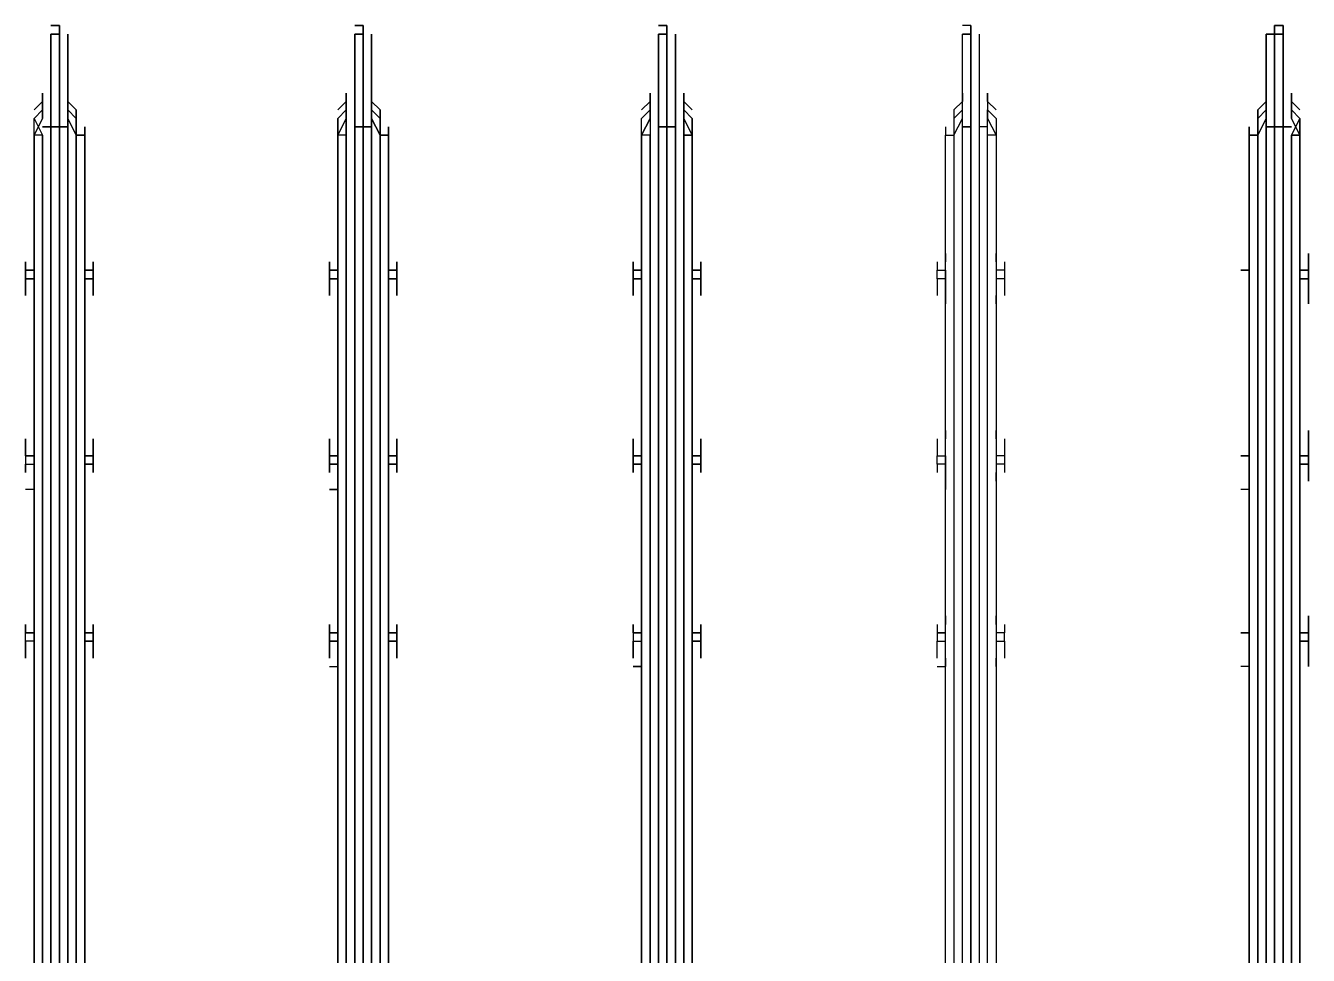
# Model space of a CAD drawing. Header units: metres. Extents: x 531759 to 532310, y 2674774 to 2675087.
# Drawn here: x 532124.0059 to 532124.2162, y 2674979.1065 to 2674979.259 of the extents above; entities that cross this region are included whole.
import ezdxf

# ---------------------------------------------------------------- set-up
doc = ezdxf.new("R2010")
doc.units = ezdxf.units.M
doc.header["$MEASUREMENT"] = 0
doc.layers.add('IDT', color=7, linetype='Continuous')

# ---------------------------------------------------------------- blocks, each defined once
blk = doc.blocks.new('IDT')
at = {"layer": 'IDT', "color": 0, "lineweight": 25}
for p, q in [((13.89251, 8.5178), (13.89251, 8.71559)), ((13.89251, 8.71559), (13.89251, 8.5178)), ((13.89389, 8.5178), (13.89389, 8.71559)), ((13.89389, 8.71559), (13.89389, 8.5178)), ((13.89527, 8.71559), (13.89527, 8.51642)), ((13.89527, 8.51642), (13.89527, 8.71559)), ((13.89527, 8.51642), (13.89527, 8.71559)), ((13.89527, 8.71559), (13.89527, 8.51642)), ((13.89666, 8.71559), (13.89666, 8.51642)), ((13.89666, 8.51642), (13.89666, 8.71559)), ((13.89804, 8.51642), (13.89804, 8.71559)), ((13.89804, 8.71559), (13.89804, 8.51642)), ((13.89942, 8.5178), (13.89942, 8.71559)), ((13.89942, 8.71559), (13.89942, 8.5178)), ((13.9008, 8.71559), (13.9008, 8.5178)), ((13.9008, 8.5178), (13.9008, 8.71559)), ((13.9423, 8.5178), (13.9423, 8.71559)), ((13.94368, 8.71559), (13.94368, 8.5178)), ((13.94507, 8.51642), (13.94507, 8.71559)), ((13.94645, 8.71559), (13.94645, 8.51642)), ((13.94645, 8.51642), (13.94645, 8.71559)), ((13.94783, 8.71559), (13.94783, 8.51642)), ((13.94921, 8.5178), (13.94921, 8.71559)), ((13.9506, 8.71559), (13.9506, 8.5178)), ((13.99209, 8.5178), (13.99209, 8.71559)), ((13.99209, 8.71559), (13.99209, 8.5178)), ((13.99348, 8.5178), (13.99348, 8.71559)), ((13.99348, 8.71559), (13.99348, 8.5178)), ((13.99486, 8.51642), (13.99486, 8.71559)), ((13.99486, 8.71559), (13.99486, 8.51642)), ((13.99624, 8.71559), (13.99624, 8.51642)), ((13.99624, 8.51642), (13.99624, 8.71559)), ((13.99624, 8.71559), (13.99624, 8.51642)), ((13.99624, 8.51642), (13.99624, 8.71559)), ((13.99763, 8.51642), (13.99763, 8.71559)), ((13.99763, 8.71559), (13.99763, 8.51642)), ((13.99901, 8.5178), (13.99901, 8.71559)), ((13.99901, 8.71559), (13.99901, 8.5178)), ((14.00039, 8.71559), (14.00039, 8.5178)), ((14.00039, 8.5178), (14.00039, 8.71559)), ((14.04189, 8.71559), (14.04189, 8.5178)), ((14.04189, 8.5178), (14.04189, 8.71559)), ((14.04189, 8.71559), (14.04189, 8.5178)), ((14.04327, 8.5178), (14.04327, 8.71559)), ((14.04327, 8.71559), (14.04327, 8.5178)), ((14.04327, 8.5178), (14.04327, 8.71559)), ((14.04465, 8.51642), (14.04465, 8.71559)), ((14.04465, 8.71559), (14.04465, 8.51642)), ((14.04465, 8.51642), (14.04465, 8.71559)), ((14.04604, 8.71559), (14.04604, 8.51642)), ((14.04604, 8.51642), (14.04604, 8.71559)), ((14.04604, 8.71559), (14.04604, 8.51642)), ((14.04604, 8.51642), (14.04604, 8.71559)), ((14.04604, 8.71559), (14.04604, 8.51642)), ((14.04604, 8.51642), (14.04604, 8.71559)), ((14.04742, 8.51642), (14.04742, 8.71559)), ((14.04742, 8.71559), (14.04742, 8.51642)), ((14.04742, 8.51642), (14.04742, 8.71559)), ((14.0488, 8.5178), (14.0488, 8.71559)), ((14.0488, 8.71559), (14.0488, 8.5178)), ((14.0488, 8.5178), (14.0488, 8.71559)), ((14.05018, 8.71559), (14.05018, 8.5178)), ((14.05018, 8.5178), (14.05018, 8.71559)), ((14.05018, 8.71559), (14.05018, 8.5178)), ((14.09168, 8.5178), (14.09168, 8.71559)), ((14.09306, 8.5178), (14.09306, 8.71559)), ((14.09445, 8.51642), (14.09445, 8.71559)), ((14.09583, 8.71559), (14.09583, 8.51642)), ((14.09583, 8.51642), (14.09583, 8.71559)), ((14.09721, 8.51642), (14.09721, 8.71559)), ((14.0986, 8.5178), (14.0986, 8.71559)), ((14.09998, 8.5178), (14.09998, 8.71559)), ((14.04189, 8.5178), (14.04189, 8.70868)), ((14.04327, 8.70868), (14.04327, 8.5178)), ((14.04465, 8.70868), (14.04465, 8.51642)), ((14.04604, 8.70868), (14.04604, 8.51642)), ((14.04604, 8.51642), (14.04604, 8.70868)), ((14.04742, 8.70868), (14.04742, 8.51642)), ((14.0488, 8.70868), (14.0488, 8.5178)), ((14.05018, 8.5178), (14.05018, 8.70868)), ((14.09168, 8.70868), (14.09168, 8.5178)), ((14.09306, 8.70868), (14.09306, 8.5178)), ((14.09445, 8.70868), (14.09445, 8.51642)), ((14.09583, 8.70868), (14.09583, 8.51642)), ((14.09583, 8.51642), (14.09583, 8.70868)), ((14.09721, 8.70868), (14.09721, 8.51642)), ((14.0986, 8.70868), (14.0986, 8.5178)), ((14.09998, 8.70868), (14.09998, 8.5178)), ((13.89112, 8.60356), (13.89112, 8.60494)), ((13.89112, 8.60494), (13.89112, 8.60356)), ((13.89112, 8.60356), (13.89112, 8.60079)), ((13.89112, 8.60079), (13.89112, 8.60356)), ((13.89251, 8.60494), (13.89251, 8.59941)), ((13.89251, 8.60079), (13.89251, 8.60494)), ((13.9008, 8.60494), (13.90219, 8.60494)), ((13.9008, 8.60494), (13.9008, 8.60079)), ((13.9008, 8.60356), (13.9008, 8.60494)), ((13.9008, 8.60356), (13.9008, 8.60494)), ((13.9008, 8.60494), (13.9008, 8.60079)), ((13.9008, 8.60079), (13.9008, 8.60356)), ((13.9008, 8.60079), (13.9008, 8.60356)), ((13.94092, 8.60079), (13.94092, 8.60356)), ((13.9423, 8.59941), (13.9423, 8.60494)), ((13.9423, 8.60494), (13.9423, 8.60356)), ((13.95198, 8.60494), (13.9506, 8.60494)), ((13.9506, 8.60494), (13.9506, 8.60079)), ((13.9506, 8.60356), (13.9506, 8.60494)), ((13.95198, 8.60356), (13.95198, 8.60079)), ((13.99071, 8.60356), (13.99071, 8.60079)), ((13.99071, 8.60079), (13.99071, 8.60356)), ((13.99209, 8.60356), (13.99209, 8.60494)), ((13.99209, 8.60494), (13.99209, 8.59526)), ((13.99209, 8.59941), (13.99209, 8.60494)), ((13.99209, 8.60494), (13.99209, 8.60356)), ((14.00039, 8.60079), (14.00039, 8.60494)), ((14.00039, 8.60494), (14.00039, 8.60356)), ((14.00039, 8.60356), (14.00039, 8.60494)), ((14.00039, 8.60494), (14.00177, 8.60494)), ((14.00177, 8.60494), (14.00039, 8.60494)), ((14.00039, 8.60494), (14.00039, 8.60079)), ((14.00177, 8.60356), (14.00177, 8.60079)), ((14.00177, 8.60079), (14.00177, 8.60356)), ((14.0405, 8.60356), (14.0405, 8.60079)), ((14.0405, 8.60079), (14.0405, 8.60356)), ((14.0405, 8.60356), (14.0405, 8.60079)), ((14.0405, 8.60079), (14.0405, 8.60356)), ((14.04189, 8.60079), (14.04189, 8.60494)), ((14.04189, 8.60494), (14.04189, 8.60356)), ((14.04189, 8.60356), (14.04189, 8.60494)), ((14.04189, 8.60494), (14.04189, 8.60356)), ((14.04189, 8.60356), (14.04189, 8.60494)), ((14.04189, 8.60494), (14.04189, 8.60079)), ((14.04189, 8.60079), (14.04189, 8.60494)), ((14.04189, 8.60494), (14.04189, 8.60079)), ((14.05157, 8.60494), (14.05018, 8.60494)), ((14.05018, 8.60494), (14.05018, 8.60079)), ((14.05018, 8.59941), (14.05018, 8.60494)), ((14.05018, 8.60494), (14.05018, 8.60356)), ((14.05018, 8.60356), (14.05018, 8.60494)), ((14.05018, 8.60494), (14.05018, 8.60079)), ((14.05018, 8.60079), (14.05018, 8.60494)), ((14.05018, 8.60494), (14.05018, 8.60356)), ((14.05018, 8.60356), (14.05018, 8.60494)), ((14.05157, 8.60356), (14.05157, 8.60079)), ((14.05157, 8.60079), (14.05157, 8.60356)), ((14.05157, 8.60079), (14.05157, 8.60356)), ((14.05157, 8.60356), (14.05157, 8.60079)), ((14.0903, 8.60356), (14.0903, 8.60079)), ((14.0903, 8.60079), (14.0903, 8.60356)), ((14.09168, 8.60356), (14.09168, 8.60494)), ((14.09168, 8.60494), (14.09168, 8.60079)), ((14.09168, 8.60079), (14.09168, 8.60494)), ((14.09168, 8.60494), (14.09168, 8.60356)), ((14.09998, 8.59941), (14.09998, 8.60494)), ((14.09998, 8.60494), (14.09998, 8.60356)), ((14.09998, 8.60356), (14.09998, 8.60494)), ((14.09998, 8.60494), (14.09998, 8.60079)), ((14.10136, 8.60356), (14.10136, 8.60079)), ((14.10136, 8.60079), (14.10136, 8.60356)), ((13.89112, 8.60079), (13.89112, 8.59941)), ((13.89112, 8.59941), (13.89112, 8.60079)), ((13.89112, 8.60079), (13.89251, 8.60079)), ((13.89251, 8.60079), (13.89112, 8.60079)), ((13.89251, 8.59941), (13.89112, 8.59941)), ((13.89112, 8.59941), (13.89112, 8.59803)), ((13.89112, 8.59803), (13.89112, 8.59941)), ((13.89112, 8.59941), (13.89251, 8.59941)), ((13.89251, 8.59941), (13.89251, 8.60079)), ((13.89251, 8.59941), (13.89251, 8.59526)), ((13.89251, 8.59526), (13.89251, 8.59941)), ((13.9008, 8.59941), (13.9008, 8.60079)), ((13.9008, 8.60079), (13.9008, 8.59941)), ((13.9008, 8.59941), (13.9008, 8.60079)), ((13.9008, 8.60079), (13.9008, 8.59941)), ((13.9008, 8.59941), (13.90219, 8.59941)), ((13.90219, 8.59941), (13.9008, 8.59941)), ((13.9008, 8.59941), (13.90219, 8.59941)), ((13.90219, 8.59941), (13.9008, 8.59941)), ((13.9008, 8.59941), (13.9008, 8.59526)), ((13.9008, 8.59526), (13.9008, 8.59941)), ((13.9008, 8.59941), (13.9008, 8.59803)), ((13.9008, 8.59803), (13.9008, 8.59941)), ((13.9423, 8.60079), (13.94092, 8.60079)), ((13.94092, 8.60079), (13.94092, 8.59941)), ((13.94092, 8.59803), (13.94092, 8.59941)), ((13.94092, 8.59941), (13.9423, 8.59941)), ((13.9423, 8.59526), (13.9423, 8.59941)), ((13.9506, 8.60079), (13.9506, 8.59941)), ((13.95198, 8.60079), (13.9506, 8.60079)), ((13.95198, 8.59941), (13.9506, 8.59941)), ((13.9506, 8.59941), (13.9506, 8.59526)), ((13.9506, 8.59941), (13.95198, 8.59941)), ((13.95198, 8.59941), (13.95198, 8.60079)), ((13.95198, 8.59803), (13.95198, 8.59941)), ((13.99071, 8.59941), (13.99071, 8.60079)), ((13.99071, 8.60079), (13.99209, 8.60079)), ((13.99209, 8.60079), (13.99071, 8.60079)), ((13.99071, 8.60079), (13.99071, 8.59941)), ((13.99209, 8.59941), (13.99071, 8.59941)), ((13.99071, 8.59941), (13.99071, 8.59803)), ((13.99071, 8.59803), (13.99071, 8.59941)), ((13.99071, 8.59941), (13.99209, 8.59941)), ((13.99209, 8.59526), (13.99209, 8.59941)), ((14.00039, 8.60079), (14.00039, 8.59941)), ((14.00177, 8.60079), (14.00039, 8.60079)), ((14.00039, 8.60079), (14.00039, 8.59941)), ((14.00177, 8.60079), (14.00039, 8.60079)), ((14.00177, 8.59941), (14.00039, 8.59941)), ((14.00039, 8.59941), (14.00039, 8.59526)), ((14.00039, 8.59526), (14.00039, 8.59941)), ((14.00039, 8.59941), (14.00177, 8.59941)), ((14.00039, 8.59941), (14.00177, 8.59941)), ((14.00039, 8.59941), (14.00177, 8.59941)), ((14.00177, 8.59941), (14.00177, 8.60079)), ((14.00177, 8.59941), (14.00177, 8.60079)), ((14.00177, 8.59941), (14.00177, 8.59803)), ((14.00177, 8.59803), (14.00177, 8.59941)), ((14.04189, 8.60079), (14.0405, 8.60079)), ((14.0405, 8.60079), (14.0405, 8.59941)), ((14.0405, 8.59941), (14.0405, 8.60079)), ((14.0405, 8.60079), (14.04189, 8.60079)), ((14.04189, 8.60079), (14.0405, 8.60079)), ((14.0405, 8.60079), (14.0405, 8.59941)), ((14.0405, 8.59941), (14.0405, 8.60079)), ((14.0405, 8.60079), (14.04189, 8.60079)), ((14.04189, 8.59941), (14.0405, 8.59941)), ((14.0405, 8.59941), (14.0405, 8.59803)), ((14.0405, 8.59803), (14.0405, 8.59941)), ((14.0405, 8.59941), (14.04189, 8.59941)), ((14.04189, 8.59941), (14.0405, 8.59941)), ((14.0405, 8.59941), (14.0405, 8.59803)), ((14.0405, 8.59803), (14.0405, 8.59941)), ((14.0405, 8.59941), (14.04189, 8.59941)), ((14.04189, 8.59941), (14.04189, 8.60079)), ((14.04189, 8.60079), (14.04189, 8.59941)), ((14.04189, 8.59941), (14.04189, 8.60079)), ((14.04189, 8.60079), (14.04189, 8.59941)), ((14.04189, 8.59941), (14.04189, 8.59526)), ((14.04189, 8.59526), (14.04189, 8.59941)), ((14.04189, 8.59941), (14.04189, 8.59526)), ((14.04189, 8.59526), (14.04189, 8.59941)), ((14.05018, 8.60079), (14.05018, 8.59941)), ((14.05157, 8.60079), (14.05018, 8.60079)), ((14.05018, 8.60079), (14.05157, 8.60079)), ((14.05157, 8.60079), (14.05018, 8.60079)), ((14.05018, 8.60079), (14.05018, 8.59941)), ((14.05018, 8.60079), (14.05018, 8.59941)), ((14.05157, 8.60079), (14.05018, 8.60079)), ((14.05018, 8.59941), (14.05157, 8.59941)), ((14.05157, 8.59941), (14.05018, 8.59941)), ((14.05018, 8.59526), (14.05018, 8.59941)), ((14.05018, 8.59941), (14.05018, 8.59526)), ((14.05018, 8.59526), (14.05018, 8.59941)), ((14.05018, 8.59941), (14.05157, 8.59941)), ((14.05157, 8.59941), (14.05018, 8.59941)), ((14.05018, 8.59941), (14.05157, 8.59941)), ((14.05018, 8.59941), (14.05157, 8.59941)), ((14.05157, 8.59941), (14.05018, 8.59941)), ((14.05018, 8.59941), (14.05018, 8.59526)), ((14.05157, 8.59941), (14.05157, 8.60079)), ((14.05157, 8.60079), (14.05157, 8.59941)), ((14.05157, 8.59941), (14.05157, 8.60079)), ((14.05157, 8.59941), (14.05157, 8.60079)), ((14.05157, 8.59941), (14.05157, 8.59803)), ((14.05157, 8.59803), (14.05157, 8.59941)), ((14.05157, 8.59941), (14.05157, 8.59803)), ((14.05157, 8.59803), (14.05157, 8.59941)), ((14.09168, 8.60079), (14.0903, 8.60079)), ((14.0903, 8.60079), (14.0903, 8.59941)), ((14.0903, 8.59941), (14.0903, 8.60079)), ((14.0903, 8.60079), (14.09168, 8.60079)), ((14.09168, 8.59941), (14.0903, 8.59941)), ((14.0903, 8.59941), (14.0903, 8.59803)), ((14.0903, 8.59803), (14.0903, 8.59941)), ((14.0903, 8.59941), (14.09168, 8.59941)), ((14.09168, 8.59941), (14.09168, 8.60079)), ((14.09168, 8.60079), (14.09168, 8.59941)), ((14.09168, 8.59941), (14.09168, 8.59526)), ((14.09168, 8.59526), (14.09168, 8.59941)), ((14.09998, 8.60079), (14.10136, 8.60079)), ((14.09998, 8.59941), (14.09998, 8.60079)), ((14.09998, 8.60079), (14.10136, 8.60079)), ((14.10136, 8.59941), (14.09998, 8.59941)), ((14.09998, 8.59941), (14.09998, 8.59526)), ((14.09998, 8.59526), (14.09998, 8.59941)), ((14.09998, 8.59941), (14.10136, 8.59941)), ((14.10136, 8.59941), (14.09998, 8.59941)), ((14.10136, 8.59941), (14.09998, 8.59941)), ((14.10136, 8.60079), (14.10136, 8.59941)), ((14.10136, 8.60079), (14.10136, 8.59941)), ((14.10136, 8.59941), (14.10136, 8.59803)), ((14.10136, 8.59803), (14.10136, 8.59941)), ((13.89112, 8.59803), (13.89112, 8.59664)), ((13.89112, 8.59664), (13.89112, 8.59803)), ((13.9008, 8.59803), (13.9008, 8.59664)), ((13.9008, 8.59664), (13.9008, 8.59803)), ((13.9423, 8.59803), (13.9423, 8.59664)), ((13.9506, 8.59664), (13.9506, 8.59803)), ((13.99209, 8.59664), (13.99209, 8.59803)), ((13.99209, 8.59803), (13.99209, 8.59664)), ((14.00039, 8.59803), (14.00039, 8.59664)), ((14.00039, 8.59664), (14.00039, 8.59803)), ((14.04189, 8.59664), (14.04189, 8.59803)), ((14.04189, 8.59803), (14.04189, 8.59664)), ((14.04189, 8.59664), (14.04189, 8.59803)), ((14.04189, 8.59803), (14.04189, 8.59664)), ((14.05018, 8.59803), (14.05018, 8.59664)), ((14.05018, 8.59664), (14.05018, 8.59803)), ((14.05018, 8.59803), (14.05018, 8.59664)), ((14.05018, 8.59664), (14.05018, 8.59803)), ((14.09168, 8.59664), (14.09168, 8.59803)), ((14.09168, 8.59803), (14.09168, 8.59664)), ((14.09998, 8.59803), (14.09998, 8.59664)), ((14.09998, 8.59664), (14.09998, 8.59803)), ((13.89251, 8.57589), (13.89251, 8.57036)), ((13.89251, 8.57175), (13.89251, 8.57589)), ((13.9008, 8.57589), (13.90219, 8.57589)), ((13.9008, 8.57175), (13.9008, 8.57589)), ((13.9008, 8.57589), (13.9008, 8.57175)), ((13.9423, 8.57175), (13.9423, 8.57589)), ((13.9506, 8.57036), (13.9506, 8.57589)), ((13.99209, 8.57589), (13.99209, 8.57175)), ((13.99209, 8.57175), (13.99209, 8.57589)), ((14.00039, 8.57175), (14.00039, 8.57589)), ((14.00039, 8.57589), (14.00039, 8.57036)), ((14.04189, 8.57175), (14.04189, 8.57589)), ((14.04189, 8.57589), (14.04189, 8.57175)), ((14.04189, 8.57036), (14.04189, 8.57589)), ((14.04189, 8.57589), (14.04189, 8.57175)), ((14.05018, 8.57175), (14.05018, 8.57589)), ((14.05018, 8.57175), (14.05018, 8.57589)), ((14.05018, 8.57589), (14.05157, 8.57589)), ((14.05157, 8.57589), (14.05018, 8.57589)), ((14.05018, 8.57589), (14.05018, 8.57175)), ((14.05018, 8.57589), (14.05018, 8.57175)), ((14.09168, 8.57589), (14.09168, 8.57175)), ((14.09168, 8.57036), (14.09168, 8.57589)), ((14.09998, 8.57589), (14.10136, 8.57589)), ((14.09998, 8.57175), (14.09998, 8.57589)), ((14.09998, 8.57589), (14.09998, 8.57175)), ((13.89112, 8.57313), (13.89112, 8.57451)), ((13.89112, 8.57451), (13.89112, 8.57313)), ((13.9008, 8.57313), (13.9008, 8.57451)), ((13.9008, 8.57451), (13.9008, 8.57313)), ((13.9423, 8.57451), (13.9423, 8.57313)), ((13.9506, 8.57313), (13.9506, 8.57451)), ((13.99209, 8.57313), (13.99209, 8.57451)), ((13.99209, 8.57451), (13.99209, 8.57313)), ((14.00039, 8.57451), (14.00039, 8.57313)), ((14.00039, 8.57313), (14.00039, 8.57451)), ((14.04189, 8.57313), (14.04189, 8.57451)), ((14.04189, 8.57451), (14.04189, 8.57313)), ((14.04189, 8.57313), (14.04189, 8.57451)), ((14.04189, 8.57451), (14.04189, 8.57313)), ((14.05018, 8.57451), (14.05018, 8.57313)), ((14.05018, 8.57313), (14.05018, 8.57451)), ((14.05018, 8.57451), (14.05018, 8.57313)), ((14.05018, 8.57313), (14.05018, 8.57451)), ((14.09168, 8.57313), (14.09168, 8.57451)), ((14.09168, 8.57451), (14.09168, 8.57313)), ((14.09998, 8.57451), (14.09998, 8.57313)), ((14.09998, 8.57313), (14.09998, 8.57451)), ((13.89112, 8.57313), (13.89112, 8.57175)), ((13.89112, 8.57175), (13.89112, 8.57313)), ((13.89251, 8.57175), (13.89112, 8.57175)), ((13.89112, 8.57175), (13.89112, 8.57036)), ((13.89112, 8.57036), (13.89112, 8.57175)), ((13.89112, 8.57175), (13.89251, 8.57175)), ((13.89251, 8.57036), (13.89251, 8.57175)), ((13.9008, 8.57313), (13.9008, 8.57175)), ((13.9008, 8.57175), (13.9008, 8.57313)), ((13.9008, 8.57175), (13.9008, 8.57036)), ((13.9008, 8.57036), (13.9008, 8.57175)), ((13.9008, 8.57036), (13.9008, 8.57175)), ((13.9008, 8.57175), (13.9008, 8.57036)), ((13.94092, 8.57175), (13.94092, 8.57313)), ((13.94092, 8.57036), (13.94092, 8.57175)), ((13.94092, 8.57175), (13.9423, 8.57175)), ((13.9423, 8.57036), (13.9423, 8.57175)), ((13.9506, 8.57175), (13.95198, 8.57175)), ((13.95198, 8.57175), (13.95198, 8.57313)), ((13.95198, 8.57175), (13.95198, 8.57036)), ((13.99071, 8.57313), (13.99071, 8.57175)), ((13.99071, 8.57175), (13.99071, 8.57313)), ((13.99209, 8.57175), (13.99071, 8.57175)), ((13.99071, 8.57175), (13.99071, 8.57036)), ((13.99071, 8.57036), (13.99071, 8.57175)), ((13.99071, 8.57175), (13.99209, 8.57175)), ((13.99209, 8.57036), (13.99209, 8.57175)), ((13.99209, 8.57175), (13.99209, 8.57036)), ((14.00177, 8.57175), (14.00039, 8.57175)), ((14.00039, 8.57175), (14.00177, 8.57175)), ((14.00039, 8.57036), (14.00039, 8.57175)), ((14.00177, 8.57313), (14.00177, 8.57175)), ((14.00177, 8.57175), (14.00177, 8.57313)), ((14.00177, 8.57036), (14.00177, 8.57175)), ((14.00177, 8.57175), (14.00177, 8.57036)), ((14.0405, 8.57313), (14.0405, 8.57175)), ((14.0405, 8.57175), (14.0405, 8.57313)), ((14.0405, 8.57313), (14.0405, 8.57175)), ((14.0405, 8.57175), (14.0405, 8.57313)), ((14.04189, 8.57175), (14.0405, 8.57175)), ((14.0405, 8.57175), (14.0405, 8.57036)), ((14.0405, 8.57036), (14.0405, 8.57175)), ((14.0405, 8.57175), (14.04189, 8.57175)), ((14.04189, 8.57175), (14.0405, 8.57175)), ((14.0405, 8.57175), (14.0405, 8.57036)), ((14.0405, 8.57036), (14.0405, 8.57175)), ((14.0405, 8.57175), (14.04189, 8.57175)), ((14.04189, 8.56621), (14.04189, 8.57175)), ((14.04189, 8.57175), (14.04189, 8.57036)), ((14.04189, 8.57175), (14.04189, 8.56621)), ((14.05157, 8.57175), (14.05018, 8.57175)), ((14.05018, 8.57175), (14.05018, 8.57036)), ((14.05018, 8.57036), (14.05018, 8.57175)), ((14.05157, 8.57175), (14.05018, 8.57175)), ((14.05018, 8.57036), (14.05018, 8.57175)), ((14.05018, 8.57175), (14.05157, 8.57175)), ((14.05018, 8.57175), (14.05018, 8.57036)), ((14.05157, 8.57175), (14.05018, 8.57175)), ((14.05157, 8.57313), (14.05157, 8.57175)), ((14.05157, 8.57175), (14.05157, 8.57313)), ((14.05157, 8.57313), (14.05157, 8.57175)), ((14.05157, 8.57175), (14.05157, 8.57313)), ((14.05157, 8.57036), (14.05157, 8.57175)), ((14.05157, 8.57036), (14.05157, 8.57175)), ((14.05157, 8.57175), (14.05157, 8.57036)), ((14.05157, 8.57036), (14.05157, 8.57175)), ((14.0903, 8.57313), (14.0903, 8.57175)), ((14.0903, 8.57175), (14.0903, 8.57313)), ((14.09168, 8.57175), (14.0903, 8.57175)), ((14.0903, 8.57175), (14.0903, 8.57036)), ((14.0903, 8.57036), (14.0903, 8.57175)), ((14.0903, 8.57175), (14.09168, 8.57175)), ((14.09168, 8.57175), (14.09168, 8.57036)), ((14.10136, 8.57175), (14.09998, 8.57175)), ((14.09998, 8.57175), (14.09998, 8.57036)), ((14.10136, 8.57175), (14.09998, 8.57175)), ((14.09998, 8.57175), (14.09998, 8.57036)), ((14.10136, 8.57313), (14.10136, 8.57175)), ((14.10136, 8.57175), (14.10136, 8.57313)), ((14.10136, 8.57036), (14.10136, 8.57175)), ((14.10136, 8.57036), (14.10136, 8.57175)), ((13.89251, 8.57036), (13.89112, 8.57036)), ((13.89112, 8.57036), (13.89112, 8.5676)), ((13.89112, 8.5676), (13.89112, 8.57036)), ((13.89112, 8.57036), (13.89251, 8.57036)), ((13.89251, 8.57036), (13.89251, 8.56621)), ((13.89251, 8.56621), (13.89251, 8.57036)), ((13.9008, 8.57036), (13.90219, 8.57036)), ((13.9008, 8.57036), (13.90219, 8.57036)), ((13.90219, 8.57036), (13.9008, 8.57036)), ((13.9008, 8.57036), (13.9008, 8.56621)), ((13.9008, 8.56621), (13.9008, 8.57036)), ((13.9008, 8.57036), (13.9008, 8.5676)), ((13.9008, 8.5676), (13.9008, 8.57036)), ((13.94092, 8.5676), (13.94092, 8.57036)), ((13.94092, 8.57036), (13.9423, 8.57036)), ((13.9423, 8.56621), (13.9423, 8.57036)), ((13.95198, 8.57036), (13.9506, 8.57036)), ((13.9506, 8.57036), (13.9506, 8.56621)), ((13.95198, 8.57036), (13.9506, 8.57036)), ((13.95198, 8.5676), (13.95198, 8.57036)), ((13.99209, 8.57036), (13.99071, 8.57036)), ((13.99071, 8.57036), (13.99071, 8.5676)), ((13.99071, 8.5676), (13.99071, 8.57036)), ((13.99071, 8.57036), (13.99209, 8.57036)), ((13.99209, 8.56621), (13.99209, 8.57036)), ((13.99209, 8.57036), (13.99209, 8.56621)), ((14.00177, 8.57036), (14.00039, 8.57036)), ((14.00039, 8.57036), (14.00177, 8.57036)), ((14.00177, 8.57036), (14.00039, 8.57036)), ((14.00039, 8.57036), (14.00039, 8.56621)), ((14.00039, 8.56621), (14.00039, 8.57036)), ((14.00177, 8.57036), (14.00177, 8.5676)), ((14.00177, 8.5676), (14.00177, 8.57036)), ((14.04189, 8.57036), (14.0405, 8.57036)), ((14.0405, 8.57036), (14.0405, 8.5676)), ((14.0405, 8.5676), (14.0405, 8.57036)), ((14.0405, 8.57036), (14.04189, 8.57036)), ((14.04189, 8.57036), (14.0405, 8.57036)), ((14.0405, 8.57036), (14.0405, 8.5676)), ((14.0405, 8.5676), (14.0405, 8.57036)), ((14.0405, 8.57036), (14.04189, 8.57036)), ((14.04189, 8.57036), (14.04189, 8.56621)), ((14.04189, 8.56621), (14.04189, 8.57036)), ((14.05018, 8.56621), (14.05018, 8.57036)), ((14.05018, 8.57036), (14.05157, 8.57036)), ((14.05157, 8.57036), (14.05018, 8.57036)), ((14.05018, 8.57036), (14.05018, 8.56621)), ((14.05018, 8.57036), (14.05157, 8.57036)), ((14.05157, 8.57036), (14.05018, 8.57036)), ((14.05018, 8.57036), (14.05157, 8.57036)), ((14.05157, 8.57036), (14.05018, 8.57036)), ((14.05157, 8.57036), (14.05018, 8.57036)), ((14.05018, 8.57036), (14.05018, 8.56621)), ((14.05018, 8.56621), (14.05018, 8.57036)), ((14.05018, 8.57036), (14.05157, 8.57036)), ((14.05157, 8.57036), (14.05157, 8.5676)), ((14.05157, 8.5676), (14.05157, 8.57036)), ((14.05157, 8.57036), (14.05157, 8.5676)), ((14.05157, 8.5676), (14.05157, 8.57036)), ((14.09168, 8.57036), (14.0903, 8.57036)), ((14.0903, 8.57036), (14.0903, 8.5676)), ((14.0903, 8.5676), (14.0903, 8.57036)), ((14.0903, 8.57036), (14.09168, 8.57036)), ((14.09168, 8.57036), (14.09168, 8.56621)), ((14.09168, 8.56621), (14.09168, 8.57036)), ((14.10136, 8.57036), (14.09998, 8.57036)), ((14.09998, 8.57036), (14.10136, 8.57036)), ((14.09998, 8.56621), (14.09998, 8.57036)), ((14.09998, 8.57036), (14.10136, 8.57036)), ((14.09998, 8.57036), (14.10136, 8.57036)), ((14.09998, 8.57036), (14.09998, 8.56621)), ((14.10136, 8.57036), (14.10136, 8.5676)), ((14.10136, 8.5676), (14.10136, 8.57036)), ((13.89112, 8.5676), (13.89112, 8.56621)), ((13.89112, 8.56621), (13.89112, 8.5676)), ((13.9008, 8.5676), (13.9008, 8.56621)), ((13.9008, 8.56621), (13.9008, 8.5676)), ((13.9423, 8.5676), (13.9423, 8.56621)), ((13.9506, 8.56621), (13.9506, 8.5676)), ((13.99209, 8.56621), (13.99209, 8.5676)), ((13.99209, 8.5676), (13.99209, 8.56621)), ((14.00039, 8.56621), (14.00039, 8.5676)), ((14.00039, 8.5676), (14.00039, 8.56621)), ((14.04189, 8.56621), (14.04189, 8.5676)), ((14.04189, 8.5676), (14.04189, 8.56621)), ((14.04189, 8.56621), (14.04189, 8.5676)), ((14.04189, 8.5676), (14.04189, 8.56621)), ((14.05018, 8.56621), (14.05018, 8.5676)), ((14.05018, 8.5676), (14.05018, 8.56621)), ((14.05018, 8.5676), (14.05018, 8.56621)), ((14.05018, 8.56621), (14.05018, 8.5676)), ((14.09168, 8.56621), (14.09168, 8.5676)), ((14.09168, 8.5676), (14.09168, 8.56621)), ((14.09998, 8.56621), (14.09998, 8.5676)), ((14.09998, 8.5676), (14.09998, 8.56621)), ((13.89112, 8.54408), (13.89112, 8.54547)), ((13.89112, 8.54547), (13.89112, 8.54408)), ((13.89251, 8.54547), (13.89251, 8.53993)), ((13.89251, 8.53993), (13.89251, 8.54547)), ((13.9008, 8.54408), (13.9008, 8.54547)), ((13.9008, 8.54547), (13.9008, 8.54132)), ((13.9008, 8.54132), (13.9008, 8.54547)), ((13.9008, 8.54547), (13.9008, 8.54408)), ((13.9423, 8.54132), (13.9423, 8.54547)), ((13.9423, 8.54547), (13.9423, 8.54408)), ((13.9506, 8.54132), (13.9506, 8.54547)), ((13.9506, 8.54547), (13.9506, 8.54408)), ((13.99209, 8.54408), (13.99209, 8.54547)), ((13.99209, 8.54547), (13.99209, 8.54408)), ((13.99209, 8.54132), (13.99209, 8.54547)), ((13.99209, 8.54547), (13.99209, 8.53993)), ((14.00039, 8.53993), (14.00039, 8.54547)), ((14.00039, 8.54547), (14.00039, 8.54132)), ((14.00039, 8.54547), (14.00039, 8.54408)), ((14.00039, 8.54408), (14.00039, 8.54547)), ((14.04189, 8.54132), (14.04189, 8.54547)), ((14.04189, 8.54547), (14.04189, 8.54408)), ((14.04189, 8.54408), (14.04189, 8.54547)), ((14.04189, 8.54547), (14.04189, 8.53993)), ((14.04189, 8.54132), (14.04189, 8.54547)), ((14.04189, 8.54547), (14.04189, 8.54408)), ((14.04189, 8.54408), (14.04189, 8.54547)), ((14.04189, 8.54547), (14.04189, 8.54132)), ((14.05018, 8.54132), (14.05018, 8.54547)), ((14.05018, 8.54547), (14.05018, 8.54408)), ((14.05018, 8.54408), (14.05018, 8.54547)), ((14.05018, 8.54547), (14.05018, 8.54132)), ((14.05018, 8.54132), (14.05018, 8.54547)), ((14.05018, 8.54547), (14.05018, 8.54408)), ((14.05018, 8.54408), (14.05018, 8.54547)), ((14.05018, 8.54547), (14.05018, 8.54132)), ((14.09168, 8.54408), (14.09168, 8.54547)), ((14.09168, 8.54547), (14.09168, 8.54408)), ((14.09168, 8.54132), (14.09168, 8.54547)), ((14.09168, 8.54547), (14.09168, 8.53993)), ((14.09998, 8.54547), (14.09998, 8.54408)), ((14.09998, 8.54408), (14.09998, 8.54547)), ((14.09998, 8.54132), (14.09998, 8.54547)), ((14.09998, 8.54547), (14.09998, 8.54132)), ((13.89112, 8.54408), (13.89112, 8.54132)), ((13.89112, 8.54132), (13.89112, 8.54408)), ((13.9008, 8.53993), (13.9008, 8.54408)), ((13.9008, 8.54408), (13.9008, 8.54132)), ((13.94092, 8.54132), (13.94092, 8.54408)), ((13.95198, 8.54132), (13.95198, 8.54408)), ((13.99071, 8.54408), (13.99071, 8.54132)), ((13.99071, 8.54132), (13.99071, 8.54408)), ((14.00177, 8.54408), (14.00177, 8.54132)), ((14.00177, 8.54132), (14.00177, 8.54408)), ((14.0405, 8.54408), (14.0405, 8.54132)), ((14.0405, 8.54132), (14.0405, 8.54408)), ((14.0405, 8.54408), (14.0405, 8.54132)), ((14.0405, 8.54132), (14.0405, 8.54408)), ((14.05157, 8.54408), (14.05157, 8.54132)), ((14.05157, 8.54132), (14.05157, 8.54408)), ((14.05157, 8.54408), (14.05157, 8.54132)), ((14.05157, 8.54132), (14.05157, 8.54408)), ((14.0903, 8.54408), (14.0903, 8.54132)), ((14.0903, 8.54132), (14.0903, 8.54408)), ((14.10136, 8.54132), (14.10136, 8.54408)), ((14.10136, 8.54408), (14.10136, 8.54132)), ((13.89251, 8.54132), (13.89112, 8.54132)), ((13.89112, 8.54132), (13.89112, 8.53993)), ((13.89112, 8.53993), (13.89112, 8.54132)), ((13.89112, 8.54132), (13.89251, 8.54132)), ((13.89112, 8.53855), (13.89112, 8.53993)), ((13.89112, 8.53993), (13.89251, 8.53993)), ((13.89251, 8.53993), (13.89112, 8.53993)), ((13.89112, 8.53993), (13.89112, 8.53855)), ((13.89251, 8.53993), (13.89251, 8.53578)), ((13.89251, 8.53578), (13.89251, 8.53993)), ((13.9008, 8.54132), (13.9008, 8.53993)), ((13.9008, 8.54132), (13.9008, 8.53993)), ((13.9008, 8.53993), (13.9008, 8.54132)), ((13.9008, 8.53578), (13.9008, 8.53993)), ((13.9008, 8.53993), (13.9008, 8.53578)), ((13.9008, 8.53855), (13.9008, 8.53993)), ((13.9008, 8.53993), (13.90219, 8.53993)), ((13.90219, 8.53993), (13.9008, 8.53993)), ((13.9008, 8.53993), (13.9008, 8.53855)), ((13.94092, 8.53993), (13.94092, 8.54132)), ((13.94092, 8.54132), (13.9423, 8.54132)), ((13.94092, 8.53855), (13.94092, 8.53993)), ((13.94092, 8.53993), (13.9423, 8.53993)), ((13.9423, 8.53993), (13.9423, 8.54132)), ((13.9423, 8.53578), (13.9423, 8.53993)), ((13.9506, 8.54132), (13.95198, 8.54132)), ((13.9506, 8.53993), (13.9506, 8.54132)), ((13.95198, 8.53993), (13.9506, 8.53993)), ((13.9506, 8.53993), (13.9506, 8.53578)), ((13.95198, 8.53993), (13.9506, 8.53993)), ((13.95198, 8.54132), (13.95198, 8.53993)), ((13.95198, 8.53855), (13.95198, 8.53993)), ((13.99209, 8.54132), (13.99071, 8.54132)), ((13.99071, 8.54132), (13.99071, 8.53993)), ((13.99071, 8.53993), (13.99071, 8.54132)), ((13.99071, 8.54132), (13.99209, 8.54132)), ((13.99209, 8.53993), (13.99071, 8.53993)), ((13.99071, 8.53993), (13.99071, 8.53855)), ((13.99071, 8.53855), (13.99071, 8.53993)), ((13.99071, 8.53993), (13.99209, 8.53993)), ((13.99209, 8.53993), (13.99209, 8.54132)), ((13.99209, 8.53993), (13.99209, 8.53578)), ((13.99209, 8.53578), (13.99209, 8.53993)), ((14.00177, 8.54132), (14.00039, 8.54132)), ((14.00039, 8.54132), (14.00177, 8.54132)), ((14.00039, 8.54132), (14.00039, 8.53993)), ((14.00177, 8.53993), (14.00039, 8.53993)), ((14.00039, 8.53993), (14.00177, 8.53993)), ((14.00177, 8.53993), (14.00039, 8.53993)), ((14.00039, 8.53993), (14.00039, 8.53578)), ((14.00039, 8.53578), (14.00039, 8.53993)), ((14.00177, 8.53993), (14.00177, 8.54132)), ((14.00177, 8.54132), (14.00177, 8.53993)), ((14.00177, 8.53993), (14.00177, 8.53855)), ((14.00177, 8.53855), (14.00177, 8.53993)), ((14.04189, 8.54132), (14.0405, 8.54132)), ((14.0405, 8.54132), (14.0405, 8.53993)), ((14.0405, 8.53993), (14.0405, 8.54132)), ((14.0405, 8.54132), (14.04189, 8.54132)), ((14.04189, 8.54132), (14.0405, 8.54132)), ((14.0405, 8.54132), (14.0405, 8.53993)), ((14.0405, 8.53993), (14.0405, 8.54132)), ((14.0405, 8.54132), (14.04189, 8.54132)), ((14.04189, 8.53993), (14.0405, 8.53993)), ((14.0405, 8.53993), (14.0405, 8.53855)), ((14.0405, 8.53855), (14.0405, 8.53993)), ((14.0405, 8.53993), (14.04189, 8.53993)), ((14.04189, 8.53993), (14.0405, 8.53993)), ((14.0405, 8.53993), (14.0405, 8.53855)), ((14.0405, 8.53855), (14.0405, 8.53993)), ((14.0405, 8.53993), (14.04189, 8.53993)), ((14.04189, 8.53578), (14.04189, 8.54132)), ((14.04189, 8.54132), (14.04189, 8.53993)), ((14.04189, 8.53993), (14.04189, 8.54132)), ((14.04189, 8.53993), (14.04189, 8.53578)), ((14.04189, 8.53578), (14.04189, 8.53993)), ((14.04189, 8.53993), (14.04189, 8.53578)), ((14.05157, 8.54132), (14.05018, 8.54132)), ((14.05018, 8.54132), (14.05018, 8.53993)), ((14.05018, 8.54132), (14.05018, 8.53993)), ((14.05018, 8.53993), (14.05018, 8.54132)), ((14.05018, 8.54132), (14.05157, 8.54132)), ((14.05018, 8.53993), (14.05018, 8.54132)), ((14.05157, 8.54132), (14.05018, 8.54132)), ((14.05018, 8.54132), (14.05157, 8.54132)), ((14.05018, 8.53993), (14.05018, 8.53578)), ((14.05018, 8.53578), (14.05018, 8.53993)), ((14.05018, 8.53993), (14.05157, 8.53993)), ((14.05018, 8.53993), (14.05018, 8.53578)), ((14.05018, 8.53578), (14.05018, 8.53993)), ((14.05018, 8.53993), (14.05157, 8.53993)), ((14.05157, 8.53993), (14.05018, 8.53993)), ((14.05157, 8.53993), (14.05018, 8.53993)), ((14.05018, 8.53993), (14.05157, 8.53993)), ((14.05018, 8.53993), (14.05157, 8.53993)), ((14.05157, 8.53993), (14.05157, 8.54132)), ((14.05157, 8.54132), (14.05157, 8.53993)), ((14.05157, 8.53993), (14.05157, 8.54132)), ((14.05157, 8.54132), (14.05157, 8.53993)), ((14.05157, 8.53993), (14.05157, 8.53855)), ((14.05157, 8.53855), (14.05157, 8.53993)), ((14.05157, 8.53993), (14.05157, 8.53855)), ((14.05157, 8.53993), (14.05157, 8.53855)), ((14.09168, 8.54132), (14.0903, 8.54132)), ((14.0903, 8.54132), (14.0903, 8.53993)), ((14.0903, 8.53993), (14.0903, 8.54132)), ((14.0903, 8.54132), (14.09168, 8.54132)), ((14.09168, 8.53993), (14.0903, 8.53993)), ((14.0903, 8.53993), (14.0903, 8.53855)), ((14.0903, 8.53855), (14.0903, 8.53993)), ((14.0903, 8.53993), (14.09168, 8.53993)), ((14.09168, 8.53578), (14.09168, 8.54132)), ((14.09168, 8.53993), (14.09168, 8.53578)), ((14.09998, 8.53993), (14.09998, 8.54132)), ((14.09998, 8.54132), (14.10136, 8.54132)), ((14.10136, 8.54132), (14.09998, 8.54132)), ((14.09998, 8.54132), (14.09998, 8.53993)), ((14.10136, 8.53993), (14.09998, 8.53993)), ((14.09998, 8.53993), (14.09998, 8.53578)), ((14.09998, 8.53578), (14.09998, 8.53993)), ((14.09998, 8.53993), (14.10136, 8.53993)), ((14.09998, 8.53993), (14.10136, 8.53993)), ((14.10136, 8.54132), (14.10136, 8.53993)), ((14.10136, 8.53993), (14.10136, 8.54132)), ((14.10136, 8.53855), (14.10136, 8.53993)), ((14.10136, 8.53993), (14.10136, 8.53855)), ((13.89112, 8.53717), (13.89112, 8.53855)), ((13.89112, 8.53855), (13.89112, 8.53717)), ((13.9008, 8.53855), (13.9008, 8.53717)), ((13.9008, 8.53717), (13.9008, 8.53855)), ((13.9423, 8.53855), (13.9423, 8.53717)), ((13.9506, 8.53717), (13.9506, 8.53855)), ((13.99209, 8.53717), (13.99209, 8.53855)), ((13.99209, 8.53855), (13.99209, 8.53717)), ((14.00039, 8.53855), (14.00039, 8.53717)), ((14.00039, 8.53717), (14.00039, 8.53855)), ((14.04189, 8.53717), (14.04189, 8.53855)), ((14.04189, 8.53855), (14.04189, 8.53717)), ((14.04189, 8.53717), (14.04189, 8.53855)), ((14.04189, 8.53855), (14.04189, 8.53717)), ((14.05018, 8.53855), (14.05018, 8.53717)), ((14.05018, 8.53717), (14.05018, 8.53855)), ((14.05018, 8.53855), (14.05018, 8.53717)), ((14.05018, 8.53717), (14.05018, 8.53855)), ((14.09168, 8.53717), (14.09168, 8.53855)), ((14.09168, 8.53855), (14.09168, 8.53717)), ((14.09998, 8.53855), (14.09998, 8.53717)), ((14.09998, 8.53717), (14.09998, 8.53855)), ((13.89251, 8.51504), (13.89389, 8.5178)), ((13.89389, 8.5178), (13.89251, 8.5178)), ((13.89251, 8.5178), (13.89389, 8.51504)), ((13.89389, 8.51504), (13.89251, 8.5178)), ((13.89251, 8.5178), (13.89389, 8.5178)), ((13.89389, 8.5178), (13.89251, 8.51504)), ((13.89251, 8.5178), (13.89251, 8.51642)), ((13.89251, 8.51642), (13.89251, 8.5178)), ((13.89942, 8.5178), (13.89804, 8.51504)), ((13.89804, 8.51504), (13.89942, 8.5178)), ((13.9008, 8.5178), (13.89942, 8.5178)), ((13.89942, 8.5178), (13.9008, 8.5178)), ((13.89942, 8.51365), (13.89942, 8.5178)), ((13.89942, 8.5178), (13.89942, 8.51365)), ((13.9008, 8.5178), (13.9008, 8.51642)), ((13.9008, 8.51642), (13.9008, 8.5178)), ((13.94368, 8.51504), (13.9423, 8.5178)), ((13.9423, 8.5178), (13.94368, 8.5178)), ((13.9423, 8.51642), (13.9423, 8.5178)), ((13.94368, 8.5178), (13.94368, 8.51365)), ((13.94921, 8.5178), (13.94783, 8.51504)), ((13.9506, 8.5178), (13.94921, 8.5178)), ((13.94921, 8.51365), (13.94921, 8.5178)), ((13.9506, 8.51642), (13.9506, 8.5178)), ((13.99348, 8.5178), (13.99209, 8.5178)), ((13.99209, 8.5178), (13.99348, 8.51504)), ((13.99348, 8.51504), (13.99209, 8.5178)), ((13.99209, 8.5178), (13.99348, 8.5178)), ((13.99209, 8.5178), (13.99209, 8.51642)), ((13.99209, 8.51642), (13.99209, 8.5178)), ((13.99348, 8.51365), (13.99348, 8.5178)), ((13.99348, 8.5178), (13.99348, 8.51365)), ((14.00039, 8.5178), (13.99901, 8.51504)), ((13.99901, 8.51504), (14.00039, 8.5178)), ((13.99901, 8.51365), (13.99901, 8.5178)), ((13.99901, 8.5178), (14.00039, 8.5178)), ((13.99901, 8.51365), (13.99901, 8.5178)), ((13.99901, 8.5178), (14.00039, 8.5178)), ((14.00039, 8.5178), (14.00039, 8.51642)), ((14.00039, 8.5178), (14.00039, 8.51642)), ((14.04189, 8.5178), (14.04327, 8.5178)), ((14.04327, 8.5178), (14.04189, 8.5178)), ((14.04189, 8.5178), (14.04189, 8.51642)), ((14.04189, 8.51642), (14.04189, 8.5178)), ((14.04189, 8.5178), (14.04327, 8.5178)), ((14.04327, 8.5178), (14.04189, 8.5178)), ((14.04189, 8.5178), (14.04189, 8.51642)), ((14.04189, 8.51642), (14.04189, 8.5178)), ((14.04327, 8.5178), (14.04327, 8.51365)), ((14.04465, 8.51504), (14.04327, 8.5178)), ((14.04327, 8.5178), (14.04327, 8.51365)), ((14.04465, 8.51504), (14.04327, 8.5178)), ((14.04327, 8.5178), (14.04465, 8.51504)), ((14.04465, 8.51504), (14.04327, 8.5178)), ((14.04327, 8.51365), (14.04327, 8.5178)), ((14.04327, 8.5178), (14.04327, 8.51365)), ((14.0488, 8.51365), (14.0488, 8.5178)), ((14.0488, 8.5178), (14.05018, 8.5178)), ((14.05018, 8.5178), (14.0488, 8.51504)), ((14.0488, 8.51504), (14.05018, 8.5178)), ((14.0488, 8.5178), (14.05018, 8.5178)), ((14.0488, 8.5178), (14.0488, 8.51365)), ((14.05018, 8.5178), (14.0488, 8.51504)), ((14.0488, 8.5178), (14.05018, 8.5178)), ((14.0488, 8.5178), (14.0488, 8.51365)), ((14.05018, 8.5178), (14.0488, 8.51504)), ((14.0488, 8.5178), (14.05018, 8.5178)), ((14.0488, 8.5178), (14.0488, 8.51365)), ((14.05018, 8.5178), (14.05018, 8.51642)), ((14.05018, 8.51642), (14.05018, 8.5178)), ((14.05018, 8.51642), (14.05018, 8.5178)), ((14.05018, 8.51642), (14.05018, 8.5178)), ((14.09168, 8.5178), (14.09306, 8.5178)), ((14.09306, 8.5178), (14.09168, 8.5178)), ((14.09168, 8.5178), (14.09168, 8.51642)), ((14.09168, 8.51642), (14.09168, 8.5178)), ((14.09306, 8.5178), (14.09306, 8.51365)), ((14.09445, 8.51504), (14.09306, 8.5178)), ((14.09306, 8.5178), (14.09445, 8.51504)), ((14.09306, 8.51365), (14.09306, 8.5178)), ((14.09998, 8.5178), (14.0986, 8.51504)), ((14.0986, 8.51504), (14.09998, 8.5178)), ((14.09998, 8.51504), (14.0986, 8.5178)), ((14.0986, 8.5178), (14.09998, 8.5178)), ((14.09998, 8.51504), (14.0986, 8.5178)), ((14.0986, 8.5178), (14.09998, 8.5178)), ((14.09998, 8.5178), (14.09998, 8.51642)), ((14.09998, 8.5178), (14.09998, 8.51642)), ((13.89251, 8.51504), (13.89251, 8.51642)), ((13.89251, 8.51642), (13.89251, 8.51504)), ((13.89389, 8.51365), (13.89251, 8.51504)), ((13.89251, 8.51504), (13.89389, 8.51365)), ((13.89389, 8.51365), (13.89251, 8.51504)), ((13.89251, 8.51504), (13.89389, 8.51365)), ((13.89527, 8.51642), (13.89389, 8.51642)), ((13.89389, 8.51642), (13.89527, 8.51642)), ((13.89389, 8.51504), (13.89389, 8.51089)), ((13.89389, 8.51089), (13.89389, 8.51504)), ((13.89666, 8.51642), (13.89527, 8.51642)), ((13.89527, 8.51642), (13.89527, 8.49982)), ((13.89527, 8.5012), (13.89527, 8.51642)), ((13.89527, 8.51642), (13.89527, 8.5012)), ((13.89527, 8.49982), (13.89527, 8.51642)), ((13.89527, 8.51642), (13.89666, 8.51642)), ((13.89804, 8.51642), (13.89666, 8.51642)), ((13.89666, 8.49982), (13.89666, 8.51642)), ((13.89666, 8.51642), (13.89804, 8.51642)), ((13.89666, 8.51642), (13.89666, 8.49982)), ((13.89804, 8.5012), (13.89804, 8.51642)), ((13.89804, 8.51642), (13.89804, 8.5012)), ((13.89804, 8.51504), (13.89804, 8.51089)), ((13.89804, 8.51089), (13.89804, 8.51504)), ((13.89942, 8.51504), (13.89804, 8.51365)), ((13.89804, 8.51365), (13.89942, 8.51504)), ((13.89942, 8.51642), (13.89942, 8.51504)), ((13.89942, 8.51504), (13.89942, 8.51642)), ((13.9423, 8.51504), (13.9423, 8.51642)), ((13.94368, 8.51365), (13.9423, 8.51504)), ((13.94368, 8.51642), (13.94507, 8.51642)), ((13.94368, 8.51089), (13.94368, 8.51504)), ((13.94507, 8.5012), (13.94507, 8.51642)), ((13.94783, 8.51642), (13.94645, 8.51642)), ((13.94645, 8.51642), (13.94783, 8.51642)), ((13.94645, 8.49982), (13.94645, 8.51642)), ((13.94645, 8.51642), (13.94645, 8.49982)), ((13.94783, 8.51642), (13.94783, 8.5012)), ((13.94783, 8.51504), (13.94783, 8.51089)), ((13.94783, 8.51365), (13.94921, 8.51504)), ((13.94921, 8.51504), (13.94921, 8.51642)), ((13.99209, 8.51504), (13.99209, 8.51642)), ((13.99209, 8.51642), (13.99209, 8.51504)), ((13.99348, 8.51365), (13.99209, 8.51504)), ((13.99209, 8.51504), (13.99348, 8.51365)), ((13.99348, 8.51504), (13.99348, 8.51089)), ((13.99348, 8.51089), (13.99348, 8.51504)), ((13.99486, 8.51642), (13.99486, 8.5012)), ((13.99486, 8.5012), (13.99486, 8.51642)), ((13.99486, 8.51642), (13.99624, 8.51642)), ((13.99624, 8.51642), (13.99486, 8.51642)), ((13.99763, 8.51642), (13.99624, 8.51642)), ((13.99624, 8.51642), (13.99763, 8.51642)), ((13.99624, 8.51642), (13.99624, 8.49982)), ((13.99624, 8.49982), (13.99624, 8.51642)), ((13.99624, 8.51642), (13.99763, 8.51642)), ((13.99624, 8.51642), (13.99763, 8.51642)), ((13.99624, 8.51642), (13.99624, 8.49982)), ((13.99624, 8.49982), (13.99624, 8.51642)), ((13.99763, 8.5012), (13.99763, 8.51642)), ((13.99763, 8.51642), (13.99763, 8.5012)), ((13.99901, 8.51504), (13.99901, 8.51089)), ((13.99901, 8.51089), (13.99901, 8.51504)), ((14.00039, 8.51504), (13.99901, 8.51365)), ((14.00039, 8.51504), (13.99901, 8.51365)), ((14.00039, 8.51642), (14.00039, 8.51504)), ((14.00039, 8.51642), (14.00039, 8.51504)), ((14.04327, 8.51504), (14.04327, 8.51642)), ((14.04327, 8.51642), (14.04327, 8.51504)), ((14.04327, 8.51504), (14.04327, 8.51642)), ((14.04327, 8.51642), (14.04327, 8.51504)), ((14.04465, 8.51365), (14.04327, 8.51504)), ((14.04327, 8.51504), (14.04465, 8.51365)), ((14.04465, 8.51365), (14.04327, 8.51504)), ((14.04327, 8.51504), (14.04465, 8.51365)), ((14.04465, 8.51642), (14.04604, 8.51642)), ((14.04604, 8.51642), (14.04465, 8.51642)), ((14.04465, 8.51642), (14.04465, 8.5012)), ((14.04465, 8.5012), (14.04465, 8.51642)), ((14.04604, 8.51642), (14.04465, 8.51642)), ((14.04465, 8.51642), (14.04465, 8.5012)), ((14.04465, 8.5012), (14.04465, 8.51642)), ((14.04465, 8.51642), (14.04604, 8.51642)), ((14.04465, 8.51089), (14.04465, 8.51504)), ((14.04465, 8.51089), (14.04465, 8.51504)), ((14.04465, 8.51504), (14.04465, 8.51089)), ((14.04465, 8.51089), (14.04465, 8.51504)), ((14.04604, 8.51642), (14.04742, 8.51642)), ((14.04742, 8.51642), (14.04604, 8.51642)), ((14.04604, 8.51642), (14.04742, 8.51642)), ((14.04742, 8.51642), (14.04604, 8.51642)), ((14.04604, 8.51642), (14.04742, 8.51642)), ((14.04742, 8.51642), (14.04604, 8.51642)), ((14.04604, 8.51642), (14.04604, 8.49982)), ((14.04604, 8.49982), (14.04604, 8.51642)), ((14.04604, 8.51642), (14.04604, 8.49982)), ((14.04604, 8.49982), (14.04604, 8.51642)), ((14.04604, 8.51642), (14.04604, 8.49982)), ((14.04604, 8.49982), (14.04604, 8.51642)), ((14.04742, 8.51642), (14.04604, 8.51642)), ((14.04604, 8.51642), (14.04742, 8.51642)), ((14.04604, 8.51642), (14.04604, 8.49982)), ((14.04604, 8.49982), (14.04604, 8.51642)), ((14.04742, 8.5012), (14.04742, 8.51642)), ((14.04742, 8.51642), (14.04742, 8.5012)), ((14.04742, 8.5012), (14.04742, 8.51642)), ((14.04742, 8.51642), (14.04742, 8.5012)), ((14.05018, 8.51504), (14.0488, 8.51365)), ((14.0488, 8.51504), (14.0488, 8.51089)), ((14.0488, 8.51089), (14.0488, 8.51504)), ((14.0488, 8.51365), (14.05018, 8.51504)), ((14.0488, 8.51504), (14.0488, 8.51089)), ((14.0488, 8.51365), (14.05018, 8.51504)), ((14.0488, 8.51504), (14.0488, 8.51089)), ((14.0488, 8.51365), (14.05018, 8.51504)), ((14.05018, 8.51642), (14.05018, 8.51504)), ((14.05018, 8.51504), (14.05018, 8.51642)), ((14.05018, 8.51504), (14.05018, 8.51642)), ((14.05018, 8.51504), (14.05018, 8.51642)), ((14.09306, 8.51504), (14.09306, 8.51642)), ((14.09306, 8.51642), (14.09306, 8.51504)), ((14.09445, 8.51365), (14.09306, 8.51504)), ((14.09306, 8.51504), (14.09445, 8.51365)), ((14.09445, 8.51642), (14.09583, 8.51642)), ((14.09583, 8.51642), (14.09445, 8.51642)), ((14.09445, 8.51642), (14.09445, 8.5012)), ((14.09445, 8.5012), (14.09445, 8.51642)), ((14.09445, 8.51089), (14.09445, 8.51504)), ((14.09445, 8.51504), (14.09445, 8.51089)), ((14.09583, 8.51642), (14.09721, 8.51642)), ((14.09583, 8.51642), (14.09583, 8.49982)), ((14.09583, 8.49982), (14.09583, 8.51642)), ((14.09721, 8.51642), (14.09583, 8.51642)), ((14.09583, 8.51642), (14.09583, 8.49982)), ((14.09583, 8.49982), (14.09583, 8.51642)), ((14.0986, 8.51642), (14.09721, 8.51642)), ((14.09721, 8.51642), (14.0986, 8.51642)), ((14.09721, 8.5012), (14.09721, 8.51642)), ((14.09721, 8.51642), (14.09721, 8.5012)), ((14.0986, 8.51504), (14.0986, 8.51089)), ((14.0986, 8.51089), (14.0986, 8.51504)), ((14.09998, 8.51504), (14.0986, 8.51365)), ((14.0986, 8.51365), (14.09998, 8.51504)), ((14.09998, 8.51504), (14.0986, 8.51365)), ((14.0986, 8.51365), (14.09998, 8.51504)), ((14.09998, 8.51642), (14.09998, 8.51504)), ((14.09998, 8.51642), (14.09998, 8.51504)), ((13.89389, 8.51227), (13.89251, 8.51365)), ((13.89251, 8.51365), (13.89389, 8.51227)), ((13.89804, 8.51227), (13.89942, 8.51365)), ((13.89942, 8.51365), (13.89804, 8.51227)), ((13.9423, 8.51365), (13.94368, 8.51227)), ((13.94783, 8.51227), (13.94921, 8.51365)), ((13.99348, 8.51227), (13.99209, 8.51365)), ((13.99209, 8.51365), (13.99348, 8.51227)), ((13.99901, 8.51227), (14.00039, 8.51365)), ((14.00039, 8.51365), (13.99901, 8.51227)), ((14.04327, 8.51365), (14.04465, 8.51227)), ((14.04327, 8.51365), (14.04465, 8.51227)), ((14.04327, 8.51365), (14.04465, 8.51227)), ((14.04465, 8.51227), (14.04327, 8.51365)), ((14.0488, 8.51227), (14.05018, 8.51365)), ((14.05018, 8.51365), (14.0488, 8.51227)), ((14.0488, 8.51227), (14.05018, 8.51365)), ((14.05018, 8.51365), (14.0488, 8.51227)), ((14.09306, 8.51365), (14.09445, 8.51227)), ((14.09445, 8.51227), (14.09306, 8.51365)), ((14.0986, 8.51227), (14.09998, 8.51365)), ((14.09998, 8.51365), (14.0986, 8.51227)), ((13.89389, 8.51089), (13.89389, 8.51227)), ((13.89389, 8.51227), (13.89389, 8.51089)), ((13.89804, 8.51089), (13.89804, 8.51227)), ((13.89804, 8.51227), (13.89804, 8.51089)), ((13.94368, 8.51227), (13.94368, 8.51089)), ((13.94783, 8.51089), (13.94783, 8.51227)), ((13.99348, 8.51089), (13.99348, 8.51227)), ((13.99348, 8.51227), (13.99348, 8.51089)), ((13.99901, 8.51089), (13.99901, 8.51227)), ((13.99901, 8.51227), (13.99901, 8.51089)), ((14.04465, 8.51227), (14.04465, 8.51089)), ((14.04465, 8.51227), (14.04465, 8.51089)), ((14.04465, 8.51227), (14.04465, 8.51089)), ((14.04465, 8.51089), (14.04465, 8.51227)), ((14.0488, 8.51089), (14.0488, 8.51227)), ((14.0488, 8.51227), (14.0488, 8.51089)), ((14.0488, 8.51089), (14.0488, 8.51227)), ((14.0488, 8.51227), (14.0488, 8.51089)), ((14.09445, 8.51227), (14.09445, 8.51089)), ((14.09445, 8.51089), (14.09445, 8.51227)), ((14.0986, 8.51089), (14.0986, 8.51227)), ((14.0986, 8.51227), (14.0986, 8.51089)), ((13.89666, 8.5012), (13.89527, 8.5012)), ((13.89527, 8.5012), (13.89666, 8.5012)), ((13.89804, 8.5012), (13.89666, 8.5012)), ((13.89666, 8.5012), (13.89804, 8.5012)), ((13.94783, 8.5012), (13.94645, 8.5012)), ((13.94645, 8.5012), (13.94783, 8.5012)), ((13.99763, 8.5012), (13.99624, 8.5012)), ((13.99624, 8.5012), (13.99763, 8.5012)), ((13.99763, 8.5012), (13.99624, 8.5012)), ((13.99624, 8.5012), (13.99763, 8.5012)), ((14.04742, 8.5012), (14.04604, 8.5012)), ((14.04604, 8.5012), (14.04742, 8.5012)), ((14.04742, 8.5012), (14.04604, 8.5012)), ((14.04604, 8.5012), (14.04742, 8.5012)), ((14.04742, 8.5012), (14.04604, 8.5012)), ((14.04604, 8.5012), (14.04742, 8.5012)), ((14.04742, 8.5012), (14.04604, 8.5012)), ((14.04604, 8.5012), (14.04742, 8.5012)), ((14.09721, 8.5012), (14.09583, 8.5012)), ((14.09583, 8.5012), (14.09721, 8.5012)), ((14.09721, 8.5012), (14.09583, 8.5012)), ((14.09583, 8.5012), (14.09721, 8.5012)), ((13.89527, 8.49982), (13.89666, 8.49982)), ((13.89666, 8.49982), (13.89527, 8.49982)), ((13.94645, 8.49982), (13.94783, 8.49982)), ((13.99763, 8.49982), (13.99624, 8.49982)), ((13.99624, 8.49982), (13.99763, 8.49982)), ((14.04742, 8.49982), (14.04604, 8.49982)), ((14.04604, 8.49982), (14.04742, 8.49982)), ((14.04742, 8.49982), (14.04604, 8.49982)), ((14.04604, 8.49982), (14.04742, 8.49982)), ((14.09721, 8.49982), (14.09583, 8.49982)), ((14.09583, 8.49982), (14.09721, 8.49982))]:
    blk.add_line(p, q, dxfattribs=at)

msp = doc.modelspace()

# ---------------------------------------------------------------- block references
at = {"layer": 'IDT', "color": 8, "rotation": 180}
msp.add_blockref('IDT', (532138.10728, 2674987.75885), dxfattribs=at)

doc.saveas('drawing.dxf')
